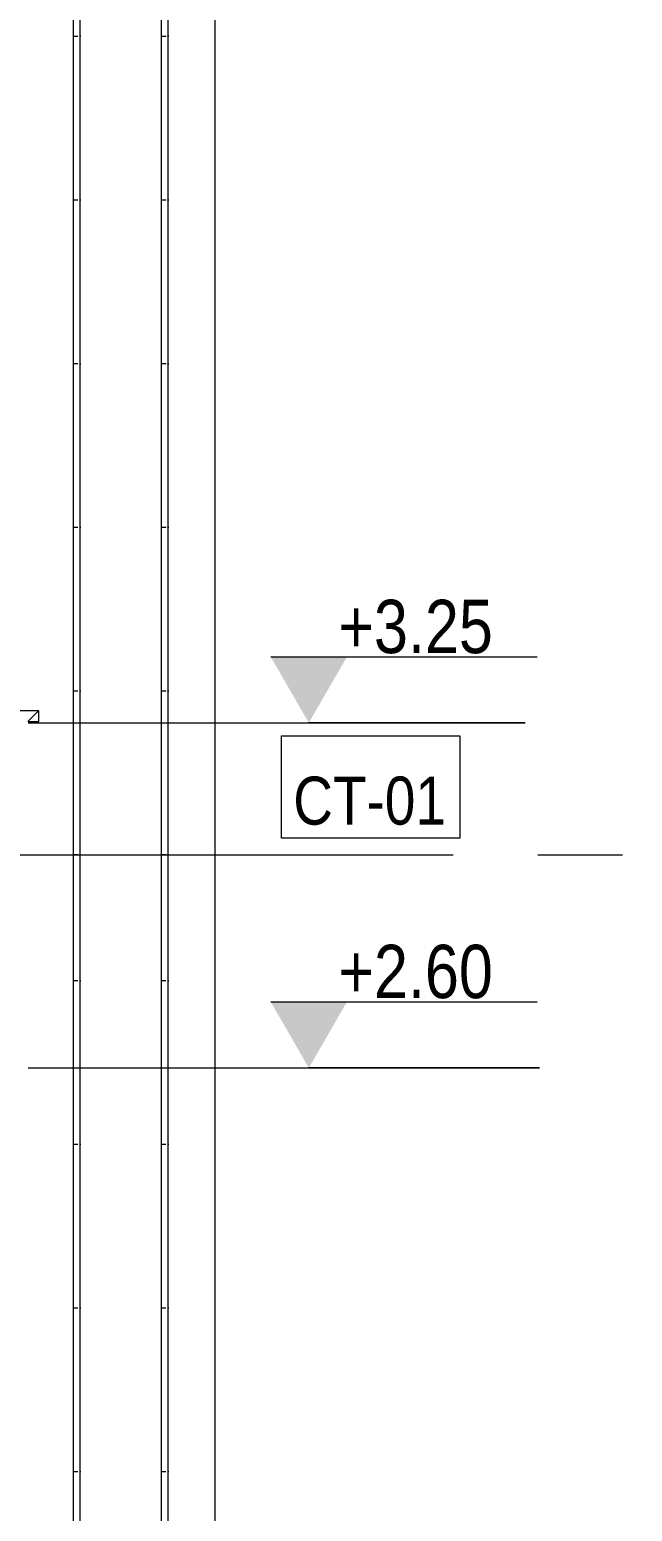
# Model space of a CAD drawing. Header units: centimetres. Extents: x 0 to 25250, y 0 to 2250.
# Drawn here: x 19298.6 to 19411.6, y 1567.2 to 1845.2 of the extents above; entities that cross this region are included whole.
import ezdxf

# ---------------------------------------------------------------- set-up
doc = ezdxf.new("R2010")
doc.units = ezdxf.units.CM
doc.linetypes.add('23-View-1$0$Dash', pattern=[31.75, 15.875, -15.875])
for name, color, linetype, lineweight in [('A-ANNO-NOTE', 7, 'Continuous', 9), ('A-FLOR-LEVL', 7, 'Continuous', 9), ('A-WALL', 7, 'Continuous', 9), ('A-WALL-IDEN', 7, 'Continuous', 9), ('A-WALL-PATT', 7, 'Continuous', 9), ('G-ANNO-DIMS', 7, 'Continuous', 9)]:
    doc.layers.add(name, color=color, linetype=linetype, lineweight=lineweight)
doc.styles.add('23-View-1$0$Arial Narrow_1', font='ARIALN.TTF', dxfattribs={"height": 10})
doc.styles.add('23-View-1$0$Arial Narrow_2', font='ARIALN.TTF', dxfattribs={"height": 9})

# ---------------------------------------------------------------- blocks, each defined once
blk = doc.blocks.new('Spot Elevations - ELEVATION_PROJECT-150941-Б-Б')
at = {"layer": 'A-ANNO-NOTE'}
blk.add_hatch(color=256, dxfattribs=at).paths.add_polyline_path([(-428.74, 312.39), (-414.43, 312.39), (-421.59, 300)])
blk.add_line((-428.74, 312.39), (-378.74, 312.39), dxfattribs=at)

msp = doc.modelspace()

# ---------------------------------------------------------------- hatches: boundary and pattern name
at = {"layer": 'A-WALL-PATT', "true_color": 0x8b8b8b}
h = msp.add_hatch(dxfattribs=at)
h.set_pattern_fill('FP1_15', color=252, style=0, pattern_type=2)
h.set_pattern_definition([(0, (19257.256, 1690.392), (16.51, 30.709), [0.8382, -15.672]), (90, (19240.746, 1690.392), (-16.51, 30.709), [30.709, 0]), (90, (19242.016, 1690.392), (-16.51, 30.709), [30.709, 0])])
h.paths.add_polyline_path([(19306.74, 1690.39), (19328.32, 1690.39), (19328.32, 2120.98), (19243.32, 2120.98), (19243.32, 1706.39), (19266.32, 1706.39), (19266.32, 1715.39), (19264.32, 1715.39), (19264.32, 1717.39), (19278.32, 1717.39), (19278.32, 1722.39), (19279.82, 1722.39), (19279.82, 1812.39), (19278.32, 1812.39), (19278.32, 1817.39), (19283.32, 1817.39), (19283.32, 1812.39), (19281.82, 1812.39), (19281.82, 1722.39), (19283.32, 1722.39), (19283.32, 1717.39), (19300.32, 1717.39), (19300.32, 1715.39), (19298.32, 1715.39), (19298.32, 1690.39)])
at = {"layer": 'A-WALL-PATT', "true_color": 0x787878}
h = msp.add_hatch(dxfattribs=at)
h.set_pattern_fill('FP1_4', color=8, style=0, pattern_type=2)
h.set_pattern_definition([(45, (18835.914, 1723.288), (-1.767767, 1.767767), [])])
h.paths.add_polyline_path([(19300.32, 1715.39), (19300.32, 1717.39), (19264.32, 1717.39), (19264.32, 1715.39), (19298.32, 1715.39)])
at = {"layer": 'A-WALL-PATT', "true_color": 0x8b8b8b}
h = msp.add_hatch(dxfattribs=at)
h.set_pattern_fill('FP1_14', color=252, style=0, pattern_type=2)
h.set_pattern_definition([(0, (19323.296, 1390.392), (16.51, 30.709), [0.8382, -15.672]), (90, (19306.786, 1390.392), (-16.51, 30.709), [30.709, 0]), (90, (19308.056, 1390.392), (-16.51, 30.709), [30.709, 0])])
h.paths.add_polyline_path([(19302.82, 1395.39), (19328.32, 1395.39), (19328.32, 1690.39), (19298.32, 1690.39), (19298.32, 1395.39)])

# ---------------------------------------------------------------- linework, layer by layer
at = {"layer": 'A-FLOR-LEVL', "linetype": '23-View-1$0$Dash'}
msp.add_line((18187.39, 1690.39), (19681.65, 1690.39), dxfattribs=at)
at = {"layer": 'A-WALL'}
for p, q in [((19333.32, 2120.98), (19333.32, 1395.39)), ((19300.32, 1717.39), (19264.32, 1717.39)), ((19298.32, 1715.39), (19300.32, 1715.39)), ((19300.32, 1715.39), (19300.32, 1717.39))]:
    msp.add_line(p, q, dxfattribs=at)
at = {"layer": 'A-WALL-IDEN'}
msp.add_line((19278.32, 1690.39), (19362.52, 1690.39), dxfattribs=at)
at = {"layer": 'A-WALL-IDEN', "flags": 128}
msp.add_lwpolyline([(19345.79, 1712.66), (19379.24, 1712.66), (19379.24, 1693.46), (19345.79, 1693.46)], close=True, dxfattribs=at)
at = {"layer": 'G-ANNO-DIMS'}
for p, q in [((19298.32, 1715.13), (19391.54, 1715.13)), ((19391.54, 1715.13), (19350.95, 1715.13)), ((19298.32, 1650.39), (19394.21, 1650.39)), ((19394.21, 1650.39), (19350.95, 1650.39))]:
    msp.add_line(p, q, dxfattribs=at)

# ---------------------------------------------------------------- block references
for p in [(19772.53, 1415.13), (19772.53, 1350.39)]:
    msp.add_blockref('Spot Elevations - ELEVATION_PROJECT-150941-Б-Б', p, dxfattribs=at)

# ---------------------------------------------------------------- texts
at = {"layer": 'A-WALL-IDEN', "insert": (19362.34, 1700.47), "char_height": 9, "width": 28.45, "attachment_point": 5, "line_spacing_factor": 0.949189, "style": '23-View-1$0$Arial Narrow_2'}
msp.add_mtext('\\pt25.00002,50.00004,74.99997,99.99999,125.00001,150.00003,174.99996,199.99998,225,250.00002,275.00004,299.99997,324.99999,350.00001,375.00003,399.99996,424.99998,450,475.00002,500.00004,524.99997,549.99999,575.00001,600.00003,624.99996,649.99998,675,700.00002,725.00004,749.99997,774.99999,800.00001;{\\fArial Narrow|b0|i0|c204|p34;СТ}-01', dxfattribs=at)
at = {"layer": 'G-ANNO-DIMS', "char_height": 10, "width": 34.7536, "attachment_point": 1, "line_spacing_factor": 0.974696, "style": '23-View-1$0$Arial Narrow_1'}
for s, insert in [('+3.25', (19356.47, 1738.21)), ('+2.60', (19356.47, 1673.48))]:
    msp.add_mtext(s, dxfattribs=dict(at, insert=insert))

doc.saveas('drawing.dxf')
